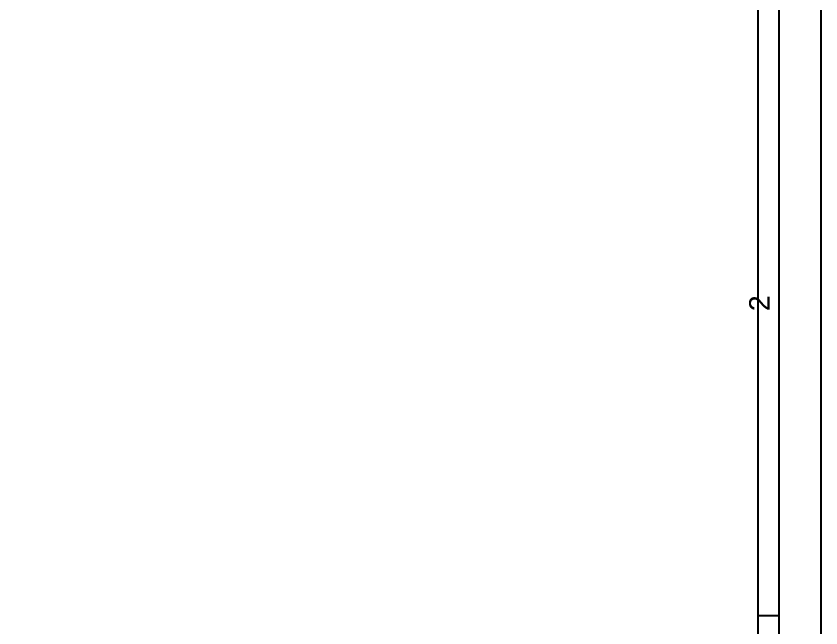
# Model space of a CAD drawing. Header units: millimetres. Extents: x 0 to 869, y 0 to 594.
# Drawn here: x 649.5 to 841, y 145.5 to 291.1 of the extents above; entities that cross this region are included whole.
import ezdxf
from ezdxf.enums import TextEntityAlignment as Align

# ---------------------------------------------------------------- set-up
doc = ezdxf.new("R2010")
doc.units = ezdxf.units.MM
doc.layers.add('291-A-LAMINA', color=8, linetype='Continuous')
doc.layers.add('291-E-TEXTOS', color=7, linetype='Continuous')
doc.styles.add('ARIAL', font='arial.ttf')

msp = doc.modelspace()

# ---------------------------------------------------------------- linework, layer by layer
at = {"layer": '291-A-LAMINA'}
msp.add_line((826, 148.5), (831, 148.5), dxfattribs=at)
for points in [[(0, 594), (841, 594), (841, 0), (0, 0)], [(25, 584), (831, 584), (831, 10), (25, 10)], [(30, 579), (826, 579), (826, 15), (30, 15)]]:
    msp.add_lwpolyline(points, close=True, dxfattribs=at)

# ---------------------------------------------------------------- texts
at = {"layer": '291-E-TEXTOS', "color": 7, "style": 'ARIAL'}
msp.add_text('2', height=4.86, rotation=90, dxfattribs=at).set_placement((830.25, 222.75), align=Align.BOTTOM_CENTER)

doc.saveas('drawing.dxf')
